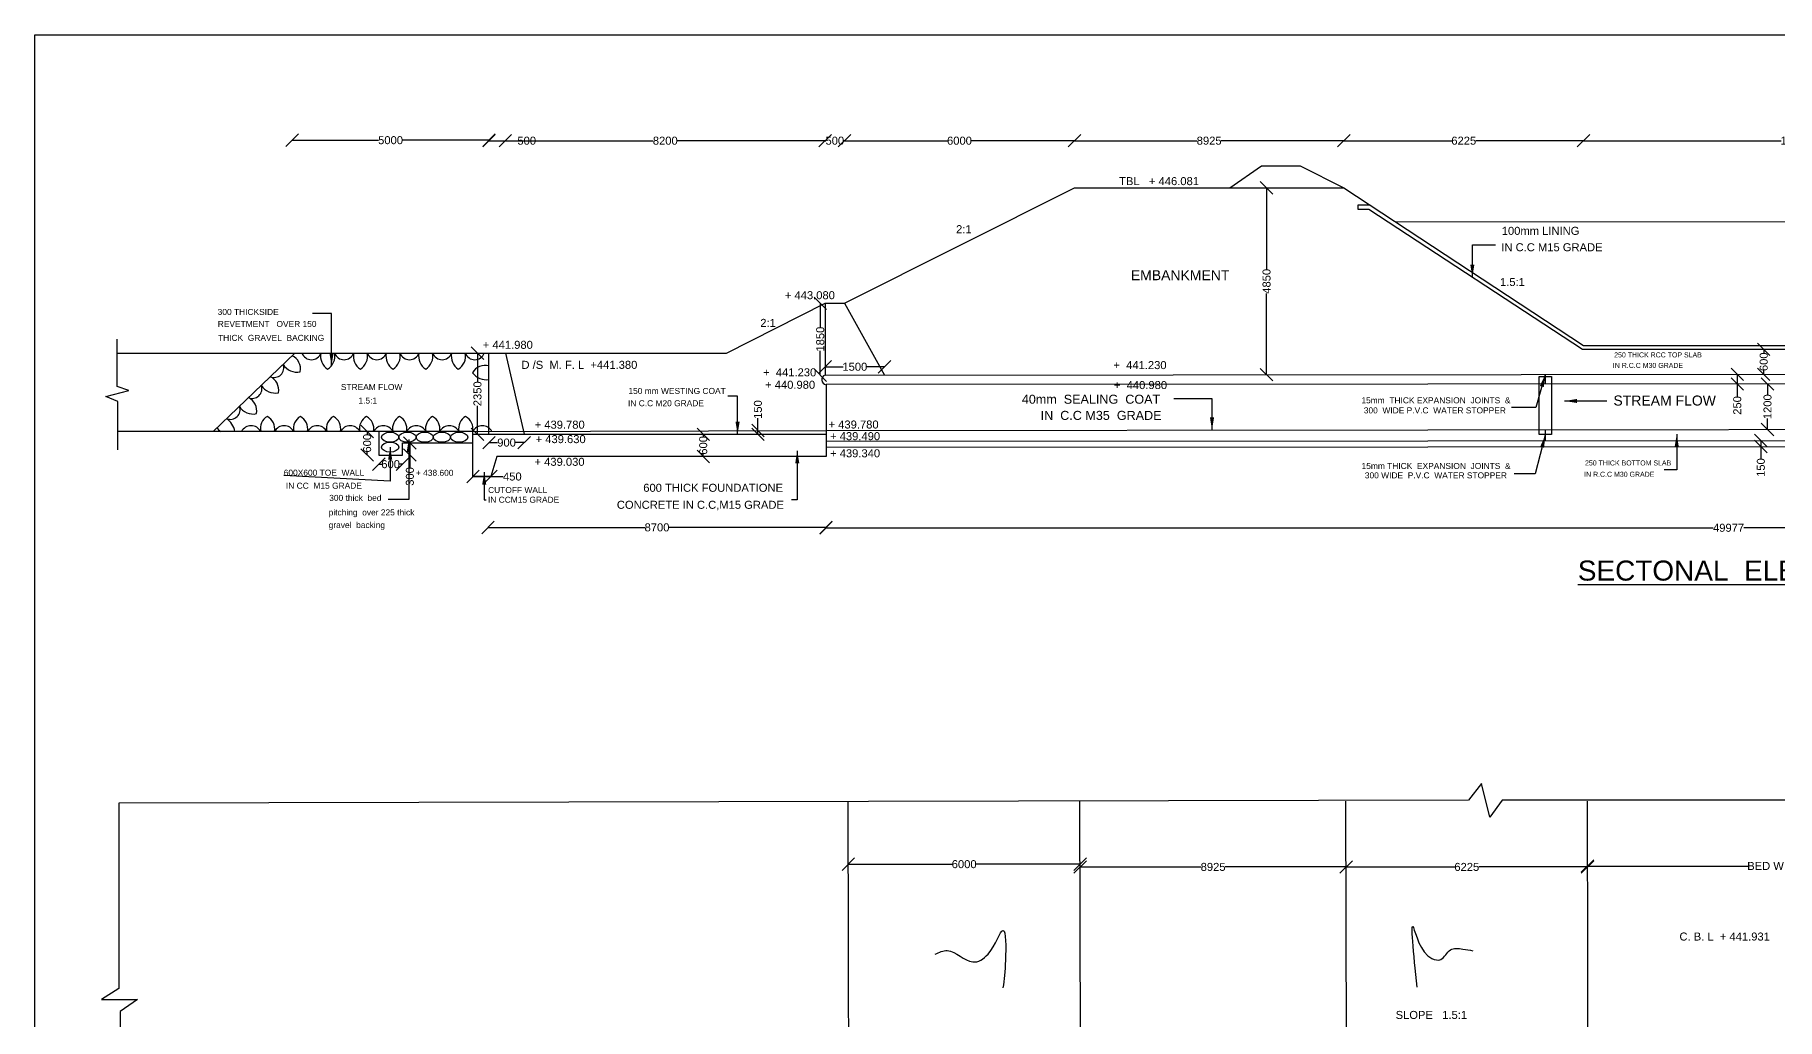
# Model space of a CAD drawing. Header units: millimetres. Extents: x 5764083 to 5772091, y 20981185 to 20985790.
# Drawn here: x 5764083 to 5767567, y 20983824 to 20985790 of the extents above; entities that cross this region are included whole.
import ezdxf

# ---------------------------------------------------------------- set-up
doc = ezdxf.new("R2010")
doc.units = ezdxf.units.MM
doc.header["$MEASUREMENT"] = 0
for name, color, linetype in [('DIMENSIONS', 7, 'Continuous'), ('DRAWING', 7, 'Continuous'), ('TEXT', 7, 'Continuous')]:
    doc.layers.add(name, color=color, linetype=linetype)
doc.styles.get("Standard").update_dxf_attribs({"font": 'arial.ttf', "height": 16})
doc.dimstyles.get("Standard").update_dxf_attribs({"dimtxt": 20, "dimasz": 25, "dimexe": 0.18, "dimexo": 0.0625, "dimgap": 0.09, "dimtad": 0, "dimdec": 0, "dimzin": 0, "dimdsep": 46, "dimtxsty": 'Standard', "dimblk": 'OBLIQUE', "dimcen": 0.09, "dimse1": 1, "dimse2": 1, "dimadec": 0, "dimazin": 0, "dimtfac": 1, "dimtdec": 0, "dimtofl": 0, "dimtmove": 0, "dimatfit": 3, "dimfxl": 1, "dimtolj": 1, "dimtzin": 0, "dimarcsym": 0})

# ---------------------------------------------------------------- blocks, each defined once
blk = doc.blocks.new('_Oblique')
at = {"color": 0, "linetype": 'ByBlock', "lineweight": -2}
blk.add_line((-0.5, -0.5), (0.5, 0.5), dxfattribs=at)
blk = doc.blocks.new('*D4')
at = {"layer": 'Defpoints', "color": 0, "transparency": 16777216}
for p in [(5764991.3, 20985579.4), (5764597.9, 20985148.9), (5764991.3, 20985154)]:
    blk.add_point(p, dxfattribs=at)
at = {"layer": 'DIMENSIONS', "color": 0, "lineweight": -2, "transparency": 16777216}
for p, q in [((5764597.9, 20985579.4), (5764770.6, 20985579.4)), ((5764991.3, 20985579.4), (5764818.5, 20985579.4))]:
    blk.add_line(p, q, dxfattribs=at)
at = {"layer": 'DIMENSIONS', "color": 0, "lineweight": -2, "transparency": 16777216, "xscale": 25, "yscale": 25, "zscale": 25, "rotation": 180}
blk.add_blockref('_Oblique', (5764597.9, 20985579.4), dxfattribs=at)
at = {"layer": 'DIMENSIONS', "color": 0, "lineweight": -2, "transparency": 16777216, "xscale": 25, "yscale": 25, "zscale": 25}
blk.add_blockref('_Oblique', (5764991.3, 20985579.4), dxfattribs=at)
at = {"layer": 'DIMENSIONS', "color": 0, "transparency": 16777216, "insert": (5764794.6, 20985579.4), "char_height": 16, "attachment_point": 5}
blk.add_mtext('\\A1;5000', dxfattribs=at)
blk = doc.blocks.new('*D5')
at = {"layer": 'Defpoints', "color": 0, "transparency": 16777216}
for p in [(5765024.1, 20985578.4), (5764991.3, 20985154), (5765024.1, 20985154)]:
    blk.add_point(p, dxfattribs=at)
at = {"layer": 'DIMENSIONS', "color": 0, "lineweight": -2, "transparency": 16777216}
for p, q in [((5764991.3, 20985578.4), (5765024.1, 20985578.4)), ((5765024.1, 20985578.4), (5765049.1, 20985578.4))]:
    blk.add_line(p, q, dxfattribs=at)
at = {"layer": 'DIMENSIONS', "color": 0, "lineweight": -2, "transparency": 16777216, "xscale": 25, "yscale": 25, "zscale": 25, "rotation": 180}
blk.add_blockref('_Oblique', (5764991.3, 20985578.4), dxfattribs=at)
at = {"layer": 'DIMENSIONS', "color": 0, "lineweight": -2, "transparency": 16777216, "xscale": 25, "yscale": 25, "zscale": 25}
blk.add_blockref('_Oblique', (5765024.1, 20985578.4), dxfattribs=at)
at = {"layer": 'DIMENSIONS', "color": 0, "transparency": 16777216, "insert": (5765066.8, 20985578.4), "char_height": 16, "attachment_point": 5}
blk.add_mtext('\\A1;500', dxfattribs=at)
blk = doc.blocks.new('*D6')
at = {"layer": 'Defpoints', "color": 0, "transparency": 16777216}
for p in [(5765663.5, 20985578.4), (5765663.5, 20985253.8), (5765024.1, 20985154)]:
    blk.add_point(p, dxfattribs=at)
at = {"layer": 'DIMENSIONS', "color": 0, "lineweight": -2, "transparency": 16777216}
for p, q in [((5765024.1, 20985578.4), (5765319.9, 20985578.4)), ((5765663.5, 20985578.4), (5765367.8, 20985578.4))]:
    blk.add_line(p, q, dxfattribs=at)
at = {"layer": 'DIMENSIONS', "color": 0, "lineweight": -2, "transparency": 16777216, "xscale": 25, "yscale": 25, "zscale": 25, "rotation": 180}
blk.add_blockref('_Oblique', (5765024.1, 20985578.4), dxfattribs=at)
at = {"layer": 'DIMENSIONS', "color": 0, "lineweight": -2, "transparency": 16777216, "xscale": 25, "yscale": 25, "zscale": 25}
blk.add_blockref('_Oblique', (5765663.5, 20985578.4), dxfattribs=at)
at = {"layer": 'DIMENSIONS', "color": 0, "transparency": 16777216, "insert": (5765343.8, 20985578.4), "char_height": 16, "attachment_point": 5}
blk.add_mtext('\\A1;8200', dxfattribs=at)
blk = doc.blocks.new('*D7')
at = {"layer": 'Defpoints', "color": 0, "transparency": 16777216}
for p in [(5765702.1, 20985578.4), (5765663.5, 20985253.8), (5765702.1, 20985253.7)]:
    blk.add_point(p, dxfattribs=at)
at = {"layer": 'DIMENSIONS', "color": 0, "lineweight": -2, "transparency": 16777216}
for p, q in [((5765663.5, 20985578.4), (5765665.1, 20985578.4)), ((5765702.1, 20985578.4), (5765700.6, 20985578.4))]:
    blk.add_line(p, q, dxfattribs=at)
at = {"layer": 'DIMENSIONS', "color": 0, "lineweight": -2, "transparency": 16777216, "xscale": 25, "yscale": 25, "zscale": 25, "rotation": 180}
blk.add_blockref('_Oblique', (5765663.5, 20985578.4), dxfattribs=at)
at = {"layer": 'DIMENSIONS', "color": 0, "lineweight": -2, "transparency": 16777216, "xscale": 25, "yscale": 25, "zscale": 25}
blk.add_blockref('_Oblique', (5765702.1, 20985578.4), dxfattribs=at)
at = {"layer": 'DIMENSIONS', "color": 0, "transparency": 16777216, "insert": (5765682.8, 20985578.4), "char_height": 16, "attachment_point": 5}
blk.add_mtext('\\A1;500', dxfattribs=at)
blk = doc.blocks.new('*D8')
at = {"layer": 'Defpoints', "color": 0, "transparency": 16777216}
for p in [(5766162, 20985578.4), (5766162, 20985484.2), (5765702.1, 20985253.7)]:
    blk.add_point(p, dxfattribs=at)
at = {"layer": 'DIMENSIONS', "color": 0, "lineweight": -2, "transparency": 16777216}
for p, q in [((5765702.1, 20985578.4), (5765908, 20985578.4)), ((5766162, 20985578.4), (5765956, 20985578.4))]:
    blk.add_line(p, q, dxfattribs=at)
at = {"layer": 'DIMENSIONS', "color": 0, "lineweight": -2, "transparency": 16777216, "xscale": 25, "yscale": 25, "zscale": 25, "rotation": 180}
blk.add_blockref('_Oblique', (5765702.1, 20985578.4), dxfattribs=at)
at = {"layer": 'DIMENSIONS', "color": 0, "lineweight": -2, "transparency": 16777216, "xscale": 25, "yscale": 25, "zscale": 25}
blk.add_blockref('_Oblique', (5766162, 20985578.4), dxfattribs=at)
at = {"layer": 'DIMENSIONS', "color": 0, "transparency": 16777216, "insert": (5765932, 20985578.4), "char_height": 16, "attachment_point": 5}
blk.add_mtext('\\A1;6000', dxfattribs=at)
blk = doc.blocks.new('*D9')
at = {"layer": 'Defpoints', "color": 0, "transparency": 16777216}
for p in [(5766700.5, 20985578.4), (5766162, 20985484.2), (5766700.5, 20985484.2)]:
    blk.add_point(p, dxfattribs=at)
at = {"layer": 'DIMENSIONS', "color": 0, "lineweight": -2, "transparency": 16777216}
for p, q in [((5766162, 20985578.4), (5766407.2, 20985578.4)), ((5766700.5, 20985578.4), (5766455.3, 20985578.4))]:
    blk.add_line(p, q, dxfattribs=at)
at = {"layer": 'DIMENSIONS', "color": 0, "lineweight": -2, "transparency": 16777216, "xscale": 25, "yscale": 25, "zscale": 25, "rotation": 180}
blk.add_blockref('_Oblique', (5766162, 20985578.4), dxfattribs=at)
at = {"layer": 'DIMENSIONS', "color": 0, "lineweight": -2, "transparency": 16777216, "xscale": 25, "yscale": 25, "zscale": 25}
blk.add_blockref('_Oblique', (5766700.5, 20985578.4), dxfattribs=at)
at = {"layer": 'DIMENSIONS', "color": 0, "transparency": 16777216, "insert": (5766431.2, 20985578.4), "char_height": 16, "attachment_point": 5}
blk.add_mtext('\\A1;8925', dxfattribs=at)
blk = doc.blocks.new('*D10')
at = {"layer": 'Defpoints', "color": 0, "transparency": 16777216}
for p in [(5767179.8, 20985578.4), (5766700.5, 20985484.2), (5767179.8, 20985169.3)]:
    blk.add_point(p, dxfattribs=at)
at = {"layer": 'DIMENSIONS', "color": 0, "lineweight": -2, "transparency": 16777216}
for p, q in [((5766700.5, 20985578.4), (5766916.1, 20985578.4)), ((5767179.8, 20985578.4), (5766964.3, 20985578.4))]:
    blk.add_line(p, q, dxfattribs=at)
at = {"layer": 'DIMENSIONS', "color": 0, "lineweight": -2, "transparency": 16777216, "xscale": 25, "yscale": 25, "zscale": 25, "rotation": 180}
blk.add_blockref('_Oblique', (5766700.5, 20985578.4), dxfattribs=at)
at = {"layer": 'DIMENSIONS', "color": 0, "lineweight": -2, "transparency": 16777216, "xscale": 25, "yscale": 25, "zscale": 25}
blk.add_blockref('_Oblique', (5767179.8, 20985578.4), dxfattribs=at)
at = {"layer": 'DIMENSIONS', "color": 0, "transparency": 16777216, "insert": (5766940.2, 20985578.4), "char_height": 16, "attachment_point": 5}
blk.add_mtext('\\A1;6225', dxfattribs=at)
blk = doc.blocks.new('*D11')
at = {"layer": 'Defpoints', "color": 0, "transparency": 16777216}
for p in [(5768029.2, 20985578.4), (5767179.8, 20985169.3), (5768029.2, 20985169.3)]:
    blk.add_point(p, dxfattribs=at)
at = {"layer": 'DIMENSIONS', "color": 0, "lineweight": -2, "transparency": 16777216}
for p, q in [((5767179.8, 20985578.4), (5767575.1, 20985578.4)), ((5768029.2, 20985578.4), (5767633.9, 20985578.4))]:
    blk.add_line(p, q, dxfattribs=at)
at = {"layer": 'DIMENSIONS', "color": 0, "lineweight": -2, "transparency": 16777216, "xscale": 25, "yscale": 25, "zscale": 25, "rotation": 180}
blk.add_blockref('_Oblique', (5767179.8, 20985578.4), dxfattribs=at)
at = {"layer": 'DIMENSIONS', "color": 0, "lineweight": -2, "transparency": 16777216, "xscale": 25, "yscale": 25, "zscale": 25}
blk.add_blockref('_Oblique', (5768029.2, 20985578.4), dxfattribs=at)
at = {"layer": 'DIMENSIONS', "color": 0, "transparency": 16777216, "insert": (5767604.5, 20985578.4), "char_height": 16, "attachment_point": 5}
blk.add_mtext('\\A1;11000', dxfattribs=at)
blk = doc.blocks.new('*D19')
at = {"layer": 'Defpoints', "color": 0, "transparency": 16777216}
for p in [(5764771, 20984997.7), (5764747.8, 20984950.5), (5764771, 20984950.5)]:
    blk.add_point(p, dxfattribs=at)
at = {"layer": 'DIMENSIONS', "color": 0, "lineweight": -2, "transparency": 16777216}
for p, q in [((5764747.8, 20984997.7), (5764747.8, 20984991.9)), ((5764747.8, 20984950.5), (5764747.8, 20984956.3))]:
    blk.add_line(p, q, dxfattribs=at)
at = {"layer": 'DIMENSIONS', "color": 0, "lineweight": -2, "transparency": 16777216, "xscale": 25, "yscale": 25, "zscale": 25}
for p, rotation in [((5764747.8, 20984997.7), 90), ((5764747.8, 20984950.5), 270)]:
    blk.add_blockref('_Oblique', p, dxfattribs=dict(at, rotation=rotation))
at = {"layer": 'DIMENSIONS', "color": 0, "transparency": 16777216, "insert": (5764747.8, 20984974.1), "char_height": 16, "attachment_point": 5, "rotation": 90}
blk.add_mtext('\\A1;600', dxfattribs=at)
blk = doc.blocks.new('*D20')
at = {"layer": 'Defpoints', "color": 0, "transparency": 16777216}
for p in [(5764771, 20984948.8), (5764818.4, 20984950.5), (5764818.4, 20984932.1)]:
    blk.add_point(p, dxfattribs=at)
at = {"layer": 'DIMENSIONS', "color": 0, "lineweight": -2, "transparency": 16777216}
for p, q in [((5764771, 20984932.1), (5764777, 20984932.1)), ((5764818.4, 20984932.1), (5764812.5, 20984932.1))]:
    blk.add_line(p, q, dxfattribs=at)
at = {"layer": 'DIMENSIONS', "color": 0, "lineweight": -2, "transparency": 16777216, "xscale": 25, "yscale": 25, "zscale": 25, "rotation": 180}
blk.add_blockref('_Oblique', (5764771, 20984932.1), dxfattribs=at)
at = {"layer": 'DIMENSIONS', "color": 0, "lineweight": -2, "transparency": 16777216, "xscale": 25, "yscale": 25, "zscale": 25}
blk.add_blockref('_Oblique', (5764818.4, 20984932.1), dxfattribs=at)
at = {"layer": 'DIMENSIONS', "color": 0, "transparency": 16777216, "insert": (5764794.7, 20984932.1), "char_height": 16, "attachment_point": 5}
blk.add_mtext('\\A1;600', dxfattribs=at)
blk = doc.blocks.new('*D21')
at = {"layer": 'Defpoints', "color": 0, "transparency": 16777216}
for p in [(5764818.4, 20984974.6), (5764824.2, 20984950.5), (5764833.2, 20984950.5)]:
    blk.add_point(p, dxfattribs=at)
at = {"layer": 'DIMENSIONS', "color": 0, "lineweight": -2, "transparency": 16777216}
for p, q in [((5764833.2, 20984974.6), (5764833.2, 20984950.5)), ((5764833.2, 20984950.5), (5764833.2, 20984925.5))]:
    blk.add_line(p, q, dxfattribs=at)
at = {"layer": 'DIMENSIONS', "color": 0, "lineweight": -2, "transparency": 16777216, "xscale": 25, "yscale": 25, "zscale": 25}
for p, rotation in [((5764833.2, 20984974.6), 90), ((5764833.2, 20984950.5), 270)]:
    blk.add_blockref('_Oblique', p, dxfattribs=dict(at, rotation=rotation))
at = {"layer": 'DIMENSIONS', "color": 0, "transparency": 16777216, "insert": (5764833.2, 20984907.7), "char_height": 16, "attachment_point": 5, "rotation": 90}
blk.add_mtext('\\A1;300', dxfattribs=at)
blk = doc.blocks.new('*D22')
at = {"layer": 'Defpoints', "color": 0, "transparency": 16777216}
for p in [(5764991.3, 20984991.9), (5765061.6, 20984991.9), (5765061.6, 20984975.3)]:
    blk.add_point(p, dxfattribs=at)
at = {"layer": 'DIMENSIONS', "color": 0, "lineweight": -2, "transparency": 16777216}
for p, q in [((5764991.3, 20984975.3), (5765008.7, 20984975.3)), ((5765061.6, 20984975.3), (5765044.2, 20984975.3))]:
    blk.add_line(p, q, dxfattribs=at)
at = {"layer": 'DIMENSIONS', "color": 0, "lineweight": -2, "transparency": 16777216, "xscale": 25, "yscale": 25, "zscale": 25, "rotation": 180}
blk.add_blockref('_Oblique', (5764991.3, 20984975.3), dxfattribs=at)
at = {"layer": 'DIMENSIONS', "color": 0, "lineweight": -2, "transparency": 16777216, "xscale": 25, "yscale": 25, "zscale": 25}
blk.add_blockref('_Oblique', (5765061.6, 20984975.3), dxfattribs=at)
at = {"layer": 'DIMENSIONS', "color": 0, "transparency": 16777216, "insert": (5765026.5, 20984975.3), "char_height": 16, "attachment_point": 5}
blk.add_mtext('\\A1;900', dxfattribs=at)
blk = doc.blocks.new('*D23')
at = {"layer": 'Defpoints', "color": 0, "transparency": 16777216}
for p in [(5764968, 20985154), (5764968.4, 20985154), (5764968, 20984991.9)]:
    blk.add_point(p, dxfattribs=at)
at = {"layer": 'DIMENSIONS', "color": 0, "lineweight": -2, "transparency": 16777216}
for p, q in [((5764968.4, 20985154), (5764968.4, 20985097)), ((5764968.4, 20984991.9), (5764968.4, 20985048.9))]:
    blk.add_line(p, q, dxfattribs=at)
at = {"layer": 'DIMENSIONS', "color": 0, "lineweight": -2, "transparency": 16777216, "xscale": 25, "yscale": 25, "zscale": 25}
for p, rotation in [((5764968.4, 20985154), 90), ((5764968.4, 20984991.9), 270)]:
    blk.add_blockref('_Oblique', p, dxfattribs=dict(at, rotation=rotation))
at = {"layer": 'DIMENSIONS', "color": 0, "transparency": 16777216, "insert": (5764968.4, 20985072.9), "char_height": 16, "attachment_point": 5, "rotation": 90}
blk.add_mtext('\\A1;2350', dxfattribs=at)
blk = doc.blocks.new('*D24')
at = {"layer": 'Defpoints', "color": 0, "transparency": 16777216}
for p in [(5764959.4, 20984907.5), (5764994.9, 20984907.5), (5764994.9, 20984907.5)]:
    blk.add_point(p, dxfattribs=at)
at = {"layer": 'DIMENSIONS', "color": 0, "lineweight": -2, "transparency": 16777216}
for p, q in [((5764959.4, 20984907.5), (5764994.9, 20984907.5)), ((5764994.9, 20984907.5), (5765019.9, 20984907.5))]:
    blk.add_line(p, q, dxfattribs=at)
at = {"layer": 'DIMENSIONS', "color": 0, "lineweight": -2, "transparency": 16777216, "xscale": 25, "yscale": 25, "zscale": 25, "rotation": 180}
blk.add_blockref('_Oblique', (5764959.4, 20984907.5), dxfattribs=at)
at = {"layer": 'DIMENSIONS', "color": 0, "lineweight": -2, "transparency": 16777216, "xscale": 25, "yscale": 25, "zscale": 25}
blk.add_blockref('_Oblique', (5764994.9, 20984907.5), dxfattribs=at)
at = {"layer": 'DIMENSIONS', "color": 0, "transparency": 16777216, "insert": (5765038, 20984907.5), "char_height": 16, "attachment_point": 5}
blk.add_mtext('\\A1;450', dxfattribs=at)
blk = doc.blocks.new('*D25')
at = {"layer": 'Defpoints', "color": 0, "transparency": 16777216}
for p in [(5765419.8, 20984991.9), (5765419.8, 20984947.6), (5765419.8, 20984947.6)]:
    blk.add_point(p, dxfattribs=at)
at = {"layer": 'DIMENSIONS', "color": 0, "lineweight": -2, "transparency": 16777216}
for p, q in [((5765419.8, 20984991.9), (5765419.8, 20984987.5)), ((5765419.8, 20984947.6), (5765419.8, 20984952))]:
    blk.add_line(p, q, dxfattribs=at)
at = {"layer": 'DIMENSIONS', "color": 0, "lineweight": -2, "transparency": 16777216, "xscale": 25, "yscale": 25, "zscale": 25}
for p, rotation in [((5765419.8, 20984991.9), 90), ((5765419.8, 20984947.6), 270)]:
    blk.add_blockref('_Oblique', p, dxfattribs=dict(at, rotation=rotation))
at = {"layer": 'DIMENSIONS', "color": 0, "transparency": 16777216, "insert": (5765419.8, 20984969.8), "char_height": 16, "attachment_point": 5, "rotation": 90}
blk.add_mtext('\\A1;600', dxfattribs=at)
blk = doc.blocks.new('*D26')
at = {"layer": 'Defpoints', "color": 0, "transparency": 16777216}
for p in [(5765663.4, 20985253.7), (5765653.7, 20985110.2), (5765663.5, 20985110.2)]:
    blk.add_point(p, dxfattribs=at)
at = {"layer": 'DIMENSIONS', "color": 0, "lineweight": -2, "transparency": 16777216}
for p, q in [((5765653.7, 20985253.7), (5765653.7, 20985205.2)), ((5765653.7, 20985110.2), (5765653.7, 20985158.8))]:
    blk.add_line(p, q, dxfattribs=at)
at = {"layer": 'DIMENSIONS', "color": 0, "lineweight": -2, "transparency": 16777216, "xscale": 25, "yscale": 25, "zscale": 25}
for p, rotation in [((5765653.7, 20985253.7), 90), ((5765653.7, 20985110.2), 270)]:
    blk.add_blockref('_Oblique', p, dxfattribs=dict(at, rotation=rotation))
at = {"layer": 'DIMENSIONS', "color": 0, "transparency": 16777216, "insert": (5765653.7, 20985182), "char_height": 16, "attachment_point": 5, "rotation": 90}
blk.add_mtext('\\A1;1850', dxfattribs=at)
blk = doc.blocks.new('*D27')
at = {"layer": 'Defpoints', "color": 0, "transparency": 16777216}
for p in [(5765782, 20985126.8), (5765663.5, 20985110.2), (5765782, 20985110.3)]:
    blk.add_point(p, dxfattribs=at)
at = {"layer": 'DIMENSIONS', "color": 0, "lineweight": -2, "transparency": 16777216}
for p, q in [((5765663.5, 20985126.8), (5765699.6, 20985126.8)), ((5765782, 20985126.8), (5765746, 20985126.8))]:
    blk.add_line(p, q, dxfattribs=at)
at = {"layer": 'DIMENSIONS', "color": 0, "lineweight": -2, "transparency": 16777216, "xscale": 25, "yscale": 25, "zscale": 25, "rotation": 180}
blk.add_blockref('_Oblique', (5765663.5, 20985126.8), dxfattribs=at)
at = {"layer": 'DIMENSIONS', "color": 0, "lineweight": -2, "transparency": 16777216, "xscale": 25, "yscale": 25, "zscale": 25}
blk.add_blockref('_Oblique', (5765782, 20985126.8), dxfattribs=at)
at = {"layer": 'DIMENSIONS', "color": 0, "transparency": 16777216, "insert": (5765722.8, 20985126.8), "char_height": 16, "attachment_point": 5}
blk.add_mtext('\\A1;1500', dxfattribs=at)
blk = doc.blocks.new('*D28')
at = {"layer": 'Defpoints', "color": 0, "transparency": 16777216}
for p in [(5766545.7, 20985484.2), (5766546, 20985111), (5766546, 20985111)]:
    blk.add_point(p, dxfattribs=at)
at = {"layer": 'DIMENSIONS', "color": 0, "lineweight": -2, "transparency": 16777216}
for p, q in [((5766546, 20985484.2), (5766546, 20985321.8)), ((5766546, 20985111), (5766546, 20985273.3))]:
    blk.add_line(p, q, dxfattribs=at)
at = {"layer": 'DIMENSIONS', "color": 0, "lineweight": -2, "transparency": 16777216, "xscale": 25, "yscale": 25, "zscale": 25}
for p, rotation in [((5766546, 20985484.2), 90), ((5766546, 20985111), 270)]:
    blk.add_blockref('_Oblique', p, dxfattribs=dict(at, rotation=rotation))
at = {"layer": 'DIMENSIONS', "color": 0, "transparency": 16777216, "insert": (5766546, 20985297.6), "char_height": 16, "attachment_point": 5, "rotation": 90}
blk.add_mtext('\\A1;4850', dxfattribs=at)
blk = doc.blocks.new('*D29')
at = {"layer": 'Defpoints', "color": 0, "transparency": 16777216}
for p in [(5767545.4, 20985161.8), (5767540, 20985111.8), (5767545.4, 20985111.8)]:
    blk.add_point(p, dxfattribs=at)
at = {"layer": 'DIMENSIONS', "color": 0, "lineweight": -2, "transparency": 16777216}
for p, q in [((5767540, 20985161.8), (5767540, 20985154.6)), ((5767540, 20985111.8), (5767540, 20985119))]:
    blk.add_line(p, q, dxfattribs=at)
at = {"layer": 'DIMENSIONS', "color": 0, "lineweight": -2, "transparency": 16777216, "xscale": 25, "yscale": 25, "zscale": 25}
for p, rotation in [((5767540, 20985161.8), 90), ((5767540, 20985111.8), 270)]:
    blk.add_blockref('_Oblique', p, dxfattribs=dict(at, rotation=rotation))
at = {"layer": 'DIMENSIONS', "color": 0, "transparency": 16777216, "insert": (5767540, 20985136.8), "char_height": 16, "attachment_point": 5, "rotation": 90}
blk.add_mtext('\\A1;600', dxfattribs=at)
blk = doc.blocks.new('*D30')
at = {"layer": 'Defpoints', "color": 0, "transparency": 16777216}
for p in [(5767487.1, 20985092.4), (5767545.4, 20985111.8), (5767545.5, 20985092.4)]:
    blk.add_point(p, dxfattribs=at)
at = {"layer": 'DIMENSIONS', "color": 0, "lineweight": -2, "transparency": 16777216}
for p, q in [((5767487.1, 20985111.8), (5767487.1, 20985092.4)), ((5767487.1, 20985092.4), (5767487.1, 20985067.4))]:
    blk.add_line(p, q, dxfattribs=at)
at = {"layer": 'DIMENSIONS', "color": 0, "lineweight": -2, "transparency": 16777216, "xscale": 25, "yscale": 25, "zscale": 25}
for p, rotation in [((5767487.1, 20985111.8), 90), ((5767487.1, 20985092.4), 270)]:
    blk.add_blockref('_Oblique', p, dxfattribs=dict(at, rotation=rotation))
at = {"layer": 'DIMENSIONS', "color": 0, "transparency": 16777216, "insert": (5767487.1, 20985049.6), "char_height": 16, "attachment_point": 5, "rotation": 90}
blk.add_mtext('\\A1;250', dxfattribs=at)
blk = doc.blocks.new('*D31')
at = {"layer": 'Defpoints', "color": 0, "transparency": 16777216}
for p in [(5767545.5, 20985092.4), (5767545.5, 20985001.6), (5767547.6, 20985001.6)]:
    blk.add_point(p, dxfattribs=at)
at = {"layer": 'DIMENSIONS', "color": 0, "lineweight": -2, "transparency": 16777216}
for p, q in [((5767547.6, 20985092.4), (5767547.6, 20985070.2)), ((5767547.6, 20985001.6), (5767547.6, 20985023.8))]:
    blk.add_line(p, q, dxfattribs=at)
at = {"layer": 'DIMENSIONS', "color": 0, "lineweight": -2, "transparency": 16777216, "xscale": 25, "yscale": 25, "zscale": 25}
for p, rotation in [((5767547.6, 20985092.4), 90), ((5767547.6, 20985001.6), 270)]:
    blk.add_blockref('_Oblique', p, dxfattribs=dict(at, rotation=rotation))
at = {"layer": 'DIMENSIONS', "color": 0, "transparency": 16777216, "insert": (5767547.6, 20985047), "char_height": 16, "attachment_point": 5, "rotation": 90}
blk.add_mtext('\\A1;1200', dxfattribs=at)
blk = doc.blocks.new('*D33')
at = {"layer": 'Defpoints', "color": 0, "transparency": 16777216}
for p in [(5767543.8, 20984979.5), (5767534.2, 20984967.5), (5767543.8, 20984967.5)]:
    blk.add_point(p, dxfattribs=at)
at = {"layer": 'DIMENSIONS', "color": 0, "lineweight": -2, "transparency": 16777216}
for p, q in [((5767534.2, 20984979.5), (5767534.2, 20984967.5)), ((5767534.2, 20984967.5), (5767534.2, 20984942.5))]:
    blk.add_line(p, q, dxfattribs=at)
at = {"layer": 'DIMENSIONS', "color": 0, "lineweight": -2, "transparency": 16777216, "xscale": 25, "yscale": 25, "zscale": 25}
for p, rotation in [((5767534.2, 20984979.5), 90), ((5767534.2, 20984967.5), 270)]:
    blk.add_blockref('_Oblique', p, dxfattribs=dict(at, rotation=rotation))
at = {"layer": 'DIMENSIONS', "color": 0, "transparency": 16777216, "insert": (5767534.2, 20984925.5), "char_height": 16, "attachment_point": 5, "rotation": 90}
blk.add_mtext('\\A1;150', dxfattribs=at)
blk = doc.blocks.new('*D45')
at = {"layer": 'Defpoints', "color": 0, "transparency": 16777216}
for p in [(5765665.2, 20984947.6), (5764989.4, 20984805), (5765665.2, 20984805.9)]:
    blk.add_point(p, dxfattribs=at)
at = {"layer": 'DIMENSIONS', "color": 0, "lineweight": -2, "transparency": 16777216}
for p, q in [((5764989.4, 20984805.9), (5765303.4, 20984805.9)), ((5765665.2, 20984805.9), (5765351.3, 20984805.9))]:
    blk.add_line(p, q, dxfattribs=at)
at = {"layer": 'DIMENSIONS', "color": 0, "lineweight": -2, "transparency": 16777216, "xscale": 25, "yscale": 25, "zscale": 25, "rotation": 180}
blk.add_blockref('_Oblique', (5764989.4, 20984805.9), dxfattribs=at)
at = {"layer": 'DIMENSIONS', "color": 0, "lineweight": -2, "transparency": 16777216, "xscale": 25, "yscale": 25, "zscale": 25}
blk.add_blockref('_Oblique', (5765665.2, 20984805.9), dxfattribs=at)
at = {"layer": 'DIMENSIONS', "color": 0, "transparency": 16777216, "insert": (5765327.3, 20984805.9), "char_height": 16, "attachment_point": 5}
blk.add_mtext('\\A1;8700', dxfattribs=at)
blk = doc.blocks.new('*D46')
at = {"layer": 'Defpoints', "color": 0, "transparency": 16777216}
for p in [(5765665.2, 20984947.6), (5769274.2, 20984940.5), (5769274.2, 20984805.1)]:
    blk.add_point(p, dxfattribs=at)
at = {"layer": 'DIMENSIONS', "color": 0, "lineweight": -2, "transparency": 16777216}
for p, q in [((5765665.2, 20984805.1), (5767439.2, 20984805.1)), ((5769274.2, 20984805.1), (5767500.2, 20984805.1))]:
    blk.add_line(p, q, dxfattribs=at)
at = {"layer": 'DIMENSIONS', "color": 0, "lineweight": -2, "transparency": 16777216, "xscale": 25, "yscale": 25, "zscale": 25, "rotation": 180}
blk.add_blockref('_Oblique', (5765665.2, 20984805.1), dxfattribs=at)
at = {"layer": 'DIMENSIONS', "color": 0, "lineweight": -2, "transparency": 16777216, "xscale": 25, "yscale": 25, "zscale": 25}
blk.add_blockref('_Oblique', (5769274.2, 20984805.1), dxfattribs=at)
at = {"layer": 'DIMENSIONS', "color": 0, "transparency": 16777216, "insert": (5767469.7, 20984805.1), "char_height": 16, "attachment_point": 5}
blk.add_mtext('\\A1;49977', dxfattribs=at)
blk = doc.blocks.new('*D48')
at = {"layer": 'Defpoints', "color": 0, "transparency": 16777216}
for p in [(5765709.7, 20984126.6), (5766173.2, 20984133.1), (5766173.2, 20984127.6)]:
    blk.add_point(p, dxfattribs=at)
at = {"layer": 'DIMENSIONS', "color": 0, "lineweight": -2, "transparency": 16777216}
for p, q in [((5765709.7, 20984133.1), (5765917.4, 20984133.1)), ((5766173.2, 20984133.1), (5765965.4, 20984133.1))]:
    blk.add_line(p, q, dxfattribs=at)
at = {"layer": 'DIMENSIONS', "color": 0, "lineweight": -2, "transparency": 16777216, "xscale": 25, "yscale": 25, "zscale": 25, "rotation": 180}
blk.add_blockref('_Oblique', (5765709.7, 20984133.1), dxfattribs=at)
at = {"layer": 'DIMENSIONS', "color": 0, "lineweight": -2, "transparency": 16777216, "xscale": 25, "yscale": 25, "zscale": 25}
blk.add_blockref('_Oblique', (5766173.2, 20984133.1), dxfattribs=at)
at = {"layer": 'DIMENSIONS', "color": 0, "transparency": 16777216, "insert": (5765941.4, 20984133.1), "char_height": 16, "attachment_point": 5}
blk.add_mtext('\\A1;6000', dxfattribs=at)
blk = doc.blocks.new('*D49')
at = {"layer": 'Defpoints', "color": 0, "transparency": 16777216}
for p in [(5766173.2, 20984127.6), (5766705, 20984128.8), (5766705, 20984127.6)]:
    blk.add_point(p, dxfattribs=at)
at = {"layer": 'DIMENSIONS', "color": 0, "lineweight": -2, "transparency": 16777216}
for p, q in [((5766173.2, 20984127.6), (5766415.1, 20984127.6)), ((5766705, 20984127.6), (5766463.2, 20984127.6))]:
    blk.add_line(p, q, dxfattribs=at)
at = {"layer": 'DIMENSIONS', "color": 0, "lineweight": -2, "transparency": 16777216, "xscale": 25, "yscale": 25, "zscale": 25, "rotation": 180}
blk.add_blockref('_Oblique', (5766173.2, 20984127.6), dxfattribs=at)
at = {"layer": 'DIMENSIONS', "color": 0, "lineweight": -2, "transparency": 16777216, "xscale": 25, "yscale": 25, "zscale": 25}
blk.add_blockref('_Oblique', (5766705, 20984127.6), dxfattribs=at)
at = {"layer": 'DIMENSIONS', "color": 0, "transparency": 16777216, "insert": (5766439.1, 20984127.6), "char_height": 16, "attachment_point": 5}
blk.add_mtext('\\A1;8925', dxfattribs=at)
blk = doc.blocks.new('*D50')
at = {"layer": 'Defpoints', "color": 0, "transparency": 16777216}
for p in [(5766705, 20984127.6), (5767187.6, 20984128.8), (5767187.6, 20984127.6)]:
    blk.add_point(p, dxfattribs=at)
at = {"layer": 'DIMENSIONS', "color": 0, "lineweight": -2, "transparency": 16777216}
for p, q in [((5766705, 20984127.6), (5766922.3, 20984127.6)), ((5767187.6, 20984127.6), (5766970.4, 20984127.6))]:
    blk.add_line(p, q, dxfattribs=at)
at = {"layer": 'DIMENSIONS', "color": 0, "lineweight": -2, "transparency": 16777216, "xscale": 25, "yscale": 25, "zscale": 25, "rotation": 180}
blk.add_blockref('_Oblique', (5766705, 20984127.6), dxfattribs=at)
at = {"layer": 'DIMENSIONS', "color": 0, "lineweight": -2, "transparency": 16777216, "xscale": 25, "yscale": 25, "zscale": 25}
blk.add_blockref('_Oblique', (5767187.6, 20984127.6), dxfattribs=at)
at = {"layer": 'DIMENSIONS', "color": 0, "transparency": 16777216, "insert": (5766946.3, 20984127.6), "char_height": 16, "attachment_point": 5}
blk.add_mtext('\\A1;6225', dxfattribs=at)
blk = doc.blocks.new('*D51')
at = {"layer": 'Defpoints', "color": 0, "transparency": 16777216}
for p in [(5767187.7, 20984127.6), (5768033.1, 20984129.5), (5768033.1, 20984129.5)]:
    blk.add_point(p, dxfattribs=at)
at = {"layer": 'DIMENSIONS', "color": 0, "lineweight": -2, "transparency": 16777216}
for p, q in [((5767187.7, 20984129.5), (5767508.2, 20984129.5)), ((5768033.1, 20984129.5), (5767712.5, 20984129.5))]:
    blk.add_line(p, q, dxfattribs=at)
at = {"layer": 'DIMENSIONS', "color": 0, "lineweight": -2, "transparency": 16777216, "xscale": 25, "yscale": 25, "zscale": 25, "rotation": 180}
blk.add_blockref('_Oblique', (5767187.7, 20984129.5), dxfattribs=at)
at = {"layer": 'DIMENSIONS', "color": 0, "lineweight": -2, "transparency": 16777216, "xscale": 25, "yscale": 25, "zscale": 25}
blk.add_blockref('_Oblique', (5768033.1, 20984129.5), dxfattribs=at)
at = {"layer": 'DIMENSIONS', "color": 0, "transparency": 16777216, "insert": (5767610.4, 20984129.5), "char_height": 16, "attachment_point": 5}
blk.add_mtext('\\A1;BED WIDTH =11000', dxfattribs=at)
blk = doc.blocks.new('*D105')
at = {"layer": 'Defpoints', "color": 0, "transparency": 16777216}
for p in [(5765524.6, 20984999.4), (5765524.6, 20984991.9), (5765529.1, 20984991.9)]:
    blk.add_point(p, dxfattribs=at)
at = {"layer": 'DIMENSIONS', "color": 0, "lineweight": -2, "transparency": 16777216}
for p, q in [((5765529.1, 20984999.4), (5765529.1, 20985024.4)), ((5765529.1, 20984991.9), (5765529.1, 20984999.4))]:
    blk.add_line(p, q, dxfattribs=at)
at = {"layer": 'DIMENSIONS', "color": 0, "lineweight": -2, "transparency": 16777216, "xscale": 25, "yscale": 25, "zscale": 25}
for p, rotation in [((5765529.1, 20984999.4), 90), ((5765529.1, 20984991.9), 270)]:
    blk.add_blockref('_Oblique', p, dxfattribs=dict(at, rotation=rotation))
at = {"layer": 'DIMENSIONS', "color": 0, "transparency": 16777216, "insert": (5765529.1, 20985041.4), "char_height": 16, "attachment_point": 5, "rotation": 90}
blk.add_mtext('\\A1;150', dxfattribs=at)

msp = doc.modelspace()

# ---------------------------------------------------------------- linework, layer by layer
at = {"layer": 'DRAWING', "color": 0}
for points in [[(5766472.4, 20985484.2), (5766535.8, 20985528.5), (5766613, 20985528.5), (5766700.5, 20985484.2)], [(5765466.5, 20985154), (5765663.4, 20985253.7), (5765702.1, 20985253.7), (5766162, 20985484.2), (5766700.5, 20985484.2), (5767179.8, 20985169.3), (5768029.2, 20985169.3), (5768485.2, 20985486.9), (5768793.4, 20985486.9), (5769209.7, 20985280.6), (5769249.1, 20985280.6), (5770643.9, 20985282.8), (5770643.9, 20985305.9)], [(5766752.6, 20985449.9), (5766728.5, 20985449.9), (5766728.5, 20985441.4), (5766750.2, 20985441.4), (5767177.7, 20985161.8), (5768031.6, 20985161.8), (5768431.8, 20985441.6), (5768452.5, 20985441.6), (5768452.5, 20985450.2), (5768432.5, 20985450.1)], [(5766802.4, 20985417.2), (5768383.8, 20985416.2)], [(5765663.5, 20985253.7), (5765663.5, 20985110.2)], [(5765702.1, 20985253.7), (5765782, 20985110.3)], [(5764249.1, 20984960.6), (5764249.1, 20985057.5), (5764225.3, 20985067.4), (5764271.2, 20985079.4), (5764248, 20985087.4), (5764248, 20985181.7)], [(5764248, 20985154), (5765466.5, 20985154)], [(5764603.2, 20985154), (5764439.9, 20984997.7)], [(5764991.3, 20984991.9), (5764991.3, 20985154)], [(5765024.1, 20985154), (5765061.6, 20984991.9)], [(5765665.2, 20985091.1), (5765665.2, 20984947.6), (5765007, 20984947.6), (5764994.9, 20984907.5), (5764959.4, 20984907.5), (5764959.4, 20984997.7), (5764249.1, 20984997.7)], [(5764959.4, 20984997.7), (5765665.2, 20984999.8), (5769274.2, 20985003.2), (5769274.2, 20985093.7)], [(5765663.5, 20985110.2), (5769143.2, 20985113.1)], [(5769274.2, 20985093.7), (5765665.2, 20985091.1)], [(5767103.1, 20985111.4), (5767103.1, 20985092.1)], [(5764771, 20984997.7), (5764771, 20984950.5), (5764818.4, 20984950.5), (5764818.4, 20984974.6), (5764959.4, 20984974.6)], [(5764959.4, 20984991.9), (5765665.2, 20984991.9)], [(5765665.2, 20984978.4), (5769274.2, 20984980.5)], [(5767103.2, 20985001.2), (5767103.2, 20984979.2)], [(5765665.2, 20984966.4), (5769274.2, 20984968.5)], [(5769460.3, 20984261.1), (5767016.8, 20984261.1), (5766992.1, 20984227.2), (5766976, 20984294.4), (5766949.5, 20984261), (5764251.4, 20984254.9)], [(5764251.4, 20984254.9), (5764251.4, 20983884.7), (5764216.8, 20983862.5), (5764288.6, 20983862.5), (5764253.7, 20983839), (5764253.7, 20982566.5), (5764217.1, 20982554.2), (5764285.9, 20982554.2), (5764252.3, 20982531.1), (5764252.3, 20982257.2), (5770663.1, 20982257.2)], [(5765711.3, 20983392.6), (5765709.4, 20984258.2)], [(5766175.1, 20983295.8), (5766172.9, 20984259.2)], [(5766706.9, 20983295.8), (5766704.7, 20984259.2)], [(5767189.5, 20983295.8), (5767187.4, 20984259.2)]]:
    msp.add_lwpolyline(points, dxfattribs=at)
msp.add_lwpolyline([(5767091.3, 20985107.1), (5767115.5, 20985107.1), (5767115.5, 20984991.4), (5767091.3, 20984991.4)], close=True, dxfattribs=at)
for centre, radius, start, end in [((5764584.7, 20985122.1), 29.9, 350.104, 63.8903), ((5764636.4, 20985161.3), 20.4, 201.0438, 338.9562), ((5764684.7, 20985147.5), 30, 167.5064, 237.9412), ((5764652.9, 20985147.9), 30.3, 301.5822, 11.5199), ((5764701.7, 20985161.3), 20.4, 201.0438, 338.9562), ((5764750.1, 20985147.5), 30, 167.5064, 237.9412), ((5764718.3, 20985147.9), 30.3, 301.5822, 11.5199), ((5764767.1, 20985161.3), 20.4, 201.0438, 338.9562), ((5764815.4, 20985147.5), 30, 167.5064, 237.9412), ((5764783.6, 20985147.9), 30.3, 301.5822, 11.5199), ((5764832.4, 20985161.3), 20.4, 201.0438, 338.9562), ((5764880.7, 20985147.5), 30, 167.5064, 237.9412), ((5764848.9, 20985147.9), 30.3, 301.5822, 11.5199), ((5764897.7, 20985161.3), 20.4, 201.0438, 338.9562), ((5764946, 20985147.5), 30, 167.5064, 237.9412), ((5764914.3, 20985147.9), 30.3, 301.5822, 11.5199), ((5764963, 20985161.3), 20.4, 201.0438, 338.9562), ((5764561.7, 20985124.9), 19.4, 247.0599, 20.4238), ((5764607.1, 20985147.9), 31.8, 210.7956, 282.8306), ((5764983.3, 20985101.6), 28.1, 73.4136, 151.9923), ((5764986.9, 20985137), 36.1, 218.0163, 276.9801), ((5764518, 20985083), 19.4, 247.0599, 20.4238), ((5764563.4, 20985106.1), 31.8, 210.7956, 282.8306), ((5764541, 20985080.2), 29.9, 350.104, 63.8903), ((5765666.3, 20985100.8), 9.82, 106.4021, 263.3614), ((5764474.3, 20985041.2), 19.4, 247.0599, 20.4238), ((5764519.7, 20985064.2), 31.8, 210.7956, 282.8306), ((5764497.3, 20985038.4), 29.9, 350.104, 63.8903), ((5764441.5, 20984988.7), 42.9, 12.1098, 53.9467), ((5764562, 20985003.6), 27.7, 119.4015, 192.3494), ((5764534, 20985002.5), 29, 350.419, 60.2356), ((5764628.1, 20985003.6), 27.7, 119.4015, 192.3494), ((5764600, 20985002.5), 29, 350.419, 60.2356), ((5764694.1, 20985003.6), 27.7, 119.4015, 192.3494), ((5764666.1, 20985002.5), 29, 350.419, 60.2356), ((5764760.2, 20985003.6), 27.7, 119.4015, 192.3494), ((5764732.1, 20985002.5), 29, 350.419, 60.2356), ((5764826.2, 20985003.6), 27.7, 119.4015, 192.3494), ((5764798.2, 20985002.5), 29, 350.419, 60.2356), ((5764892.3, 20985003.6), 27.7, 119.4015, 192.3494), ((5764864.2, 20985002.5), 29, 350.419, 60.2356), ((5764958.3, 20985003.6), 27.7, 119.4015, 192.3494), ((5764930.3, 20985002.5), 29, 350.419, 60.2356), ((5764471.7, 20985022.9), 30.2, 216.5273, 236.274), ((5764515.8, 20984987), 22, 29.2096, 150.7904), ((5764581.8, 20984987), 22, 29.2096, 150.7904), ((5764647.9, 20984987), 22, 29.2096, 150.7904), ((5764713.9, 20984987), 22, 29.2096, 150.7904), ((5764780, 20984987), 22, 29.2096, 150.7904), ((5764846, 20984987), 22, 29.2096, 150.7904), ((5764912.1, 20984987), 22, 29.2096, 150.7904), ((5764978.1, 20984987), 22, 29.2096, 150.7904)]:
    msp.add_arc(centre, radius, start, end, dxfattribs=at)
for centre in [(5764793.8, 20984986.1), (5764793.8, 20984966.3), (5764828.3, 20984986.1), (5764862.8, 20984986.1), (5764897.3, 20984986.1), (5764931.8, 20984986.1)]:
    msp.add_ellipse(centre, major_axis=(17.3, 0), ratio=0.572519, dxfattribs=at)
at = {"layer": 'TEXT', "color": 0}
msp.add_lwpolyline([(5772091.2, 20981184.8), (5764083.4, 20981184.8), (5764083.4, 20985789.9), (5772091.2, 20985789.9)], close=True, dxfattribs=at)
for points in [[(5765883.4, 20983953.7), (5765907.6, 20983960.5), (5765958.7, 20983937.8), (5765989.1, 20983953.5), (5766019.2, 20984000.9), (5766024, 20983941.4), (5766019, 20983886.3)], [(5766847.2, 20983887.7), (5766839.5, 20984006.5), (5766876.6, 20983944.6), (5766894.5, 20983942.8), (5766913.6, 20983961.8), (5766938.2, 20983963.6), (5766958.3, 20983960.3)]]:
    msp.add_spline(points, degree=3, dxfattribs=at)

# ---------------------------------------------------------------- texts
for s, height, p in [('TBL   + 446.081', 16, (5766251.2, 20985489.7)), ('2:1', 16, (5765925.2, 20985393.7)), ('100mm LINING', 16, (5767016.2, 20985390.4)), ('IN C.C M15 GRADE', 16, (5767015.3, 20985357.6)), ('EMBANKMENT', 20, (5766274.6, 20985299.7)), ('1.5:1', 16, (5767012.7, 20985288.2)), ('+ 443.080', 16, (5765582.9, 20985261.8)), ('300 THICKSIDE', 12, (5764448.9, 20985230.4)), ('REVETMENT   OVER 150', 12, (5764449.1, 20985206.4)), ('2:1', 16, (5765533.8, 20985206.5)), ('THICK  GRAVEL  BACKING', 12, (5764449.6, 20985178.6)), ('+ 441.980', 16, (5764979, 20985162.7)), ('250 THICK RCC TOP SLAB', 10, (5767240.9, 20985145.6)), ('D /S  M. F. L  +441.380', 16, (5765056.3, 20985122.7)), ('+  441.230', 16, (5765539.4, 20985107.7)), ('+  441.230', 16, (5766239.8, 20985122.2)), ('IN R.C.C M30 GRADE', 10, (5767238.3, 20985124.5)), ('STREAM FLOW', 12, (5764695.2, 20985080.4)), ('150 mm WESTING COAT', 12, (5765270.1, 20985072.6)), ('+ 440.980', 16, (5765543.4, 20985082.9)), ('+  440.980', 16, (5766240.8, 20985082.3)), ('1.5:1', 12, (5764730.4, 20985053.3)), ('IN C.C M20 GRADE', 12, (5765269.3, 20985048)), ('40mm  SEALING  COAT', 18, (5766056.7, 20985053)), ('15mm  THICK EXPANSION  JOINTS  &', 12, (5766735.6, 20985053.8)), ('300  WIDE P.V.C  WATER STOPPER', 12, (5766740.4, 20985033.7)), ('STREAM FLOW', 20, (5767239.5, 20985049.4)), ('+ 439.780', 16, (5765082.7, 20985003.2)), ('+ 439.780', 16, (5765670.3, 20985003.5)), ('IN  C.C M35  GRADE', 18, (5766094.3, 20985020.7)), ('+ 439.630', 16, (5765084.6, 20984974.3)), ('+ 439.490', 16, (5765673.3, 20984980.2)), ('+ 439.030', 16, (5765082.4, 20984929)), ('+ 439.340', 16, (5765673.3, 20984946)), ('250 THICK BOTTOM SLAB', 10, (5767182.7, 20984929.7)), ('600X600 TOE  WALL ', 12, (5764581, 20984909.3)), ('+ 438.600', 12, (5764845.3, 20984909)), ('15mm THICK  EXPANSION  JOINTS  &', 12, (5766735.9, 20984922.7)), ('300 WIDE  P.V.C  WATER STOPPER', 12, (5766742.5, 20984903.9)), ('IN R.C.C M30 GRADE', 10, (5767180.9, 20984907.1)), ('IN CC  M15 GRADE', 12, (5764585.4, 20984883.2)), ('300 thick  bed', 12, (5764672, 20984858.9)), ('CUTOFF WALL', 12, (5764989.6, 20984874.6)), ('600 THICK FOUNDATIONE', 16, (5765299.8, 20984877.1)), ('pitching  over 225 thick', 12, (5764670.8, 20984829.9)), ('IN CCM15 GRADE', 12, (5764989.3, 20984855.2)), ('CONCRETE IN C.C,M15 GRADE', 16, (5765247, 20984843.1)), ('gravel  backing', 12, (5764670.8, 20984804.7)), ('%%USECTONAL  ELEVATION (A-A)', 40, (5767168.3, 20984699.7)), ('C. B. L  + 441.931', 16, (5767371.5, 20983980.6)), ('SLOPE   1.5:1', 16, (5766804, 20983824))]:
    msp.add_text(s, height=height, dxfattribs=at).set_placement(p)

# ---------------------------------------------------------------- dimensions: what is measured, and where the dimension line sits
at = {"layer": 'DIMENSIONS', "color": 0}
for base, p1, p2, text, picture, middle in [((5764991.3, 20985579.4), (5764597.9, 20985148.9), (5764991.3, 20985154), '5000', '*D4', (5764794.6, 20985579.4)), ((5765024.1, 20985578.4), (5764991.3, 20985154), (5765024.1, 20985154), '500', '*D5', (5765066.8, 20985578.4)), ((5765663.5, 20985578.4), (5765024.1, 20985154), (5765663.5, 20985253.8), '8200', '*D6', (5765343.8, 20985578.4)), ((5765702.1, 20985578.4), (5765663.5, 20985253.8), (5765702.1, 20985253.7), '500', '*D7', (5765682.8, 20985578.4)), ((5766162, 20985578.4), (5765702.1, 20985253.7), (5766162, 20985484.2), '6000', '*D8', (5765932, 20985578.4)), ((5766700.5, 20985578.4), (5766162, 20985484.2), (5766700.5, 20985484.2), '8925', '*D9', (5766431.2, 20985578.4)), ((5767179.8, 20985578.4), (5766700.5, 20985484.2), (5767179.8, 20985169.3), '6225', '*D10', (5766940.2, 20985578.4)), ((5768029.2, 20985578.4), (5767179.8, 20985169.3), (5768029.2, 20985169.3), '11000', '*D11', (5767604.5, 20985578.4)), ((5765782, 20985126.8), (5765663.5, 20985110.2), (5765782, 20985110.3), '1500', '*D27', (5765722.8, 20985126.8)), ((5765061.6, 20984975.3), (5764991.3, 20984991.9), (5765061.6, 20984991.9), '900', '*D22', (5765026.5, 20984975.3)), ((5764818.4, 20984932.1), (5764771, 20984948.8), (5764818.4, 20984950.5), '600', '*D20', (5764794.7, 20984932.1)), ((5765665.2, 20984805.9), (5764989.4, 20984805), (5765665.2, 20984947.6), '8700', '*D45', (5765327.3, 20984805.9)), ((5769274.2, 20984805.1), (5765665.2, 20984947.6), (5769274.2, 20984940.5), '49977', '*D46', (5767469.7, 20984805.1)), ((5764994.9, 20984907.5), (5764959.4, 20984907.5), (5764994.9, 20984907.5), '450', '*D24', (5765038, 20984907.5)), ((5766173.2, 20984133.1), (5765709.7, 20984126.6), (5766173.2, 20984127.6), '6000', '*D48', (5765941.4, 20984133.1)), ((5766705, 20984127.6), (5766173.2, 20984127.6), (5766705, 20984128.8), '8925', '*D49', (5766439.1, 20984127.6)), ((5767187.6, 20984127.6), (5766705, 20984127.6), (5767187.6, 20984128.8), '6225', '*D50', (5766946.3, 20984127.6)), ((5768033.1, 20984129.5), (5767187.7, 20984127.6), (5768033.1, 20984129.5), 'BED WIDTH =11000', '*D51', (5767610.4, 20984129.5))]:
    dim = msp.add_linear_dim(base=base, p1=p1, p2=p2, text=text, dimstyle='Standard', dxfattribs=at)
    dim.commit()
    dim.dimension.update_dxf_attribs({"geometry": picture, "text_midpoint": middle})
for base, p1, p2, text, picture, middle in [((5766546, 20985111), (5766545.7, 20985484.2), (5766546, 20985111), '4850', '*D28', (5766546, 20985297.6)), ((5765653.7, 20985110.2), (5765663.4, 20985253.7), (5765663.5, 20985110.2), '1850', '*D26', (5765653.7, 20985182)), ((5764968.4, 20985154), (5764968, 20984991.9), (5764968, 20985154), '2350', '*D23', (5764968.4, 20985072.9)), ((5767540, 20985111.8), (5767545.4, 20985161.8), (5767545.4, 20985111.8), '600', '*D29', (5767540, 20985136.8)), ((5767487.1, 20985092.4), (5767545.4, 20985111.8), (5767545.5, 20985092.4), '250', '*D30', (5767487.1, 20985049.6)), ((5767547.6, 20985001.6), (5767545.5, 20985092.4), (5767545.5, 20985001.6), '1200', '*D31', (5767547.6, 20985047)), ((5764747.8, 20984950.5), (5764771, 20984997.7), (5764771, 20984950.5), '600', '*D19', (5764747.8, 20984974.1)), ((5764833.2, 20984950.5), (5764818.4, 20984974.6), (5764824.2, 20984950.5), '300', '*D21', (5764833.2, 20984907.7)), ((5765419.8, 20984947.6), (5765419.8, 20984991.9), (5765419.8, 20984947.6), '600', '*D25', (5765419.8, 20984969.8)), ((5767534.2, 20984967.5), (5767543.8, 20984979.5), (5767543.8, 20984967.5), '150', '*D33', (5767534.2, 20984925.5))]:
    dim = msp.add_linear_dim(base=base, p1=p1, p2=p2, angle=90, text=text, dimstyle='Standard', dxfattribs=at)
    dim.commit()
    dim.dimension.update_dxf_attribs({"geometry": picture, "text_midpoint": middle})
at = {"layer": 'DIMENSIONS', "color": 7}
dim = msp.add_linear_dim(base=(5765529.1, 20984991.9), p1=(5765524.6, 20984999.4), p2=(5765524.6, 20984991.9), angle=90, text='150', dimstyle='Standard', dxfattribs=at)
dim.commit()
dim.dimension.update_dxf_attribs({"geometry": '*D105', "text_midpoint": (5765529.1, 20985041.4), "dimtype": 160})

# ---------------------------------------------------------------- leaders
at = {"layer": 'DIMENSIONS', "color": 0}
for points in [[(5766957.4, 20985305.9), (5766957.4, 20985370.5), (5767003.4, 20985370.5)], [(5764676.5, 20985128.8), (5764676.5, 20985233.1), (5764638.5, 20985233.1)], [(5767103.1, 20985111.4), (5767084.4, 20985045.2), (5767035.9, 20985045.2)], [(5765488.4, 20984991.9), (5765488.4, 20985068.2), (5765468.8, 20985068.2)], [(5766436.9, 20985000.5), (5766436.9, 20985062.6), (5766360.9, 20985062.6)], [(5767141.9, 20985058.5), (5767226.6, 20985058.5)], [(5764830.9, 20984981.6), (5764830.9, 20984861.6), (5764789.8, 20984861.6)], [(5767103.2, 20984990.2), (5767083.2, 20984913), (5767041, 20984913)], [(5767366, 20984992.1), (5767366, 20984920.7), (5767341, 20984920.7)], [(5764793.8, 20984966.3), (5764793.8, 20984898.3), (5764581, 20984909.3)], [(5765607.7, 20984959), (5765607.7, 20984861.2), (5765595.9, 20984861.2)], [(5764981.8, 20984916.2), (5764981.8, 20984861.3), (5764985.8, 20984861.3)]]:
    msp.add_leader(points, dimstyle='Standard', override={"dimgap": 0.09, "dimtad": 0}, dxfattribs=at)

doc.saveas('drawing.dxf')
